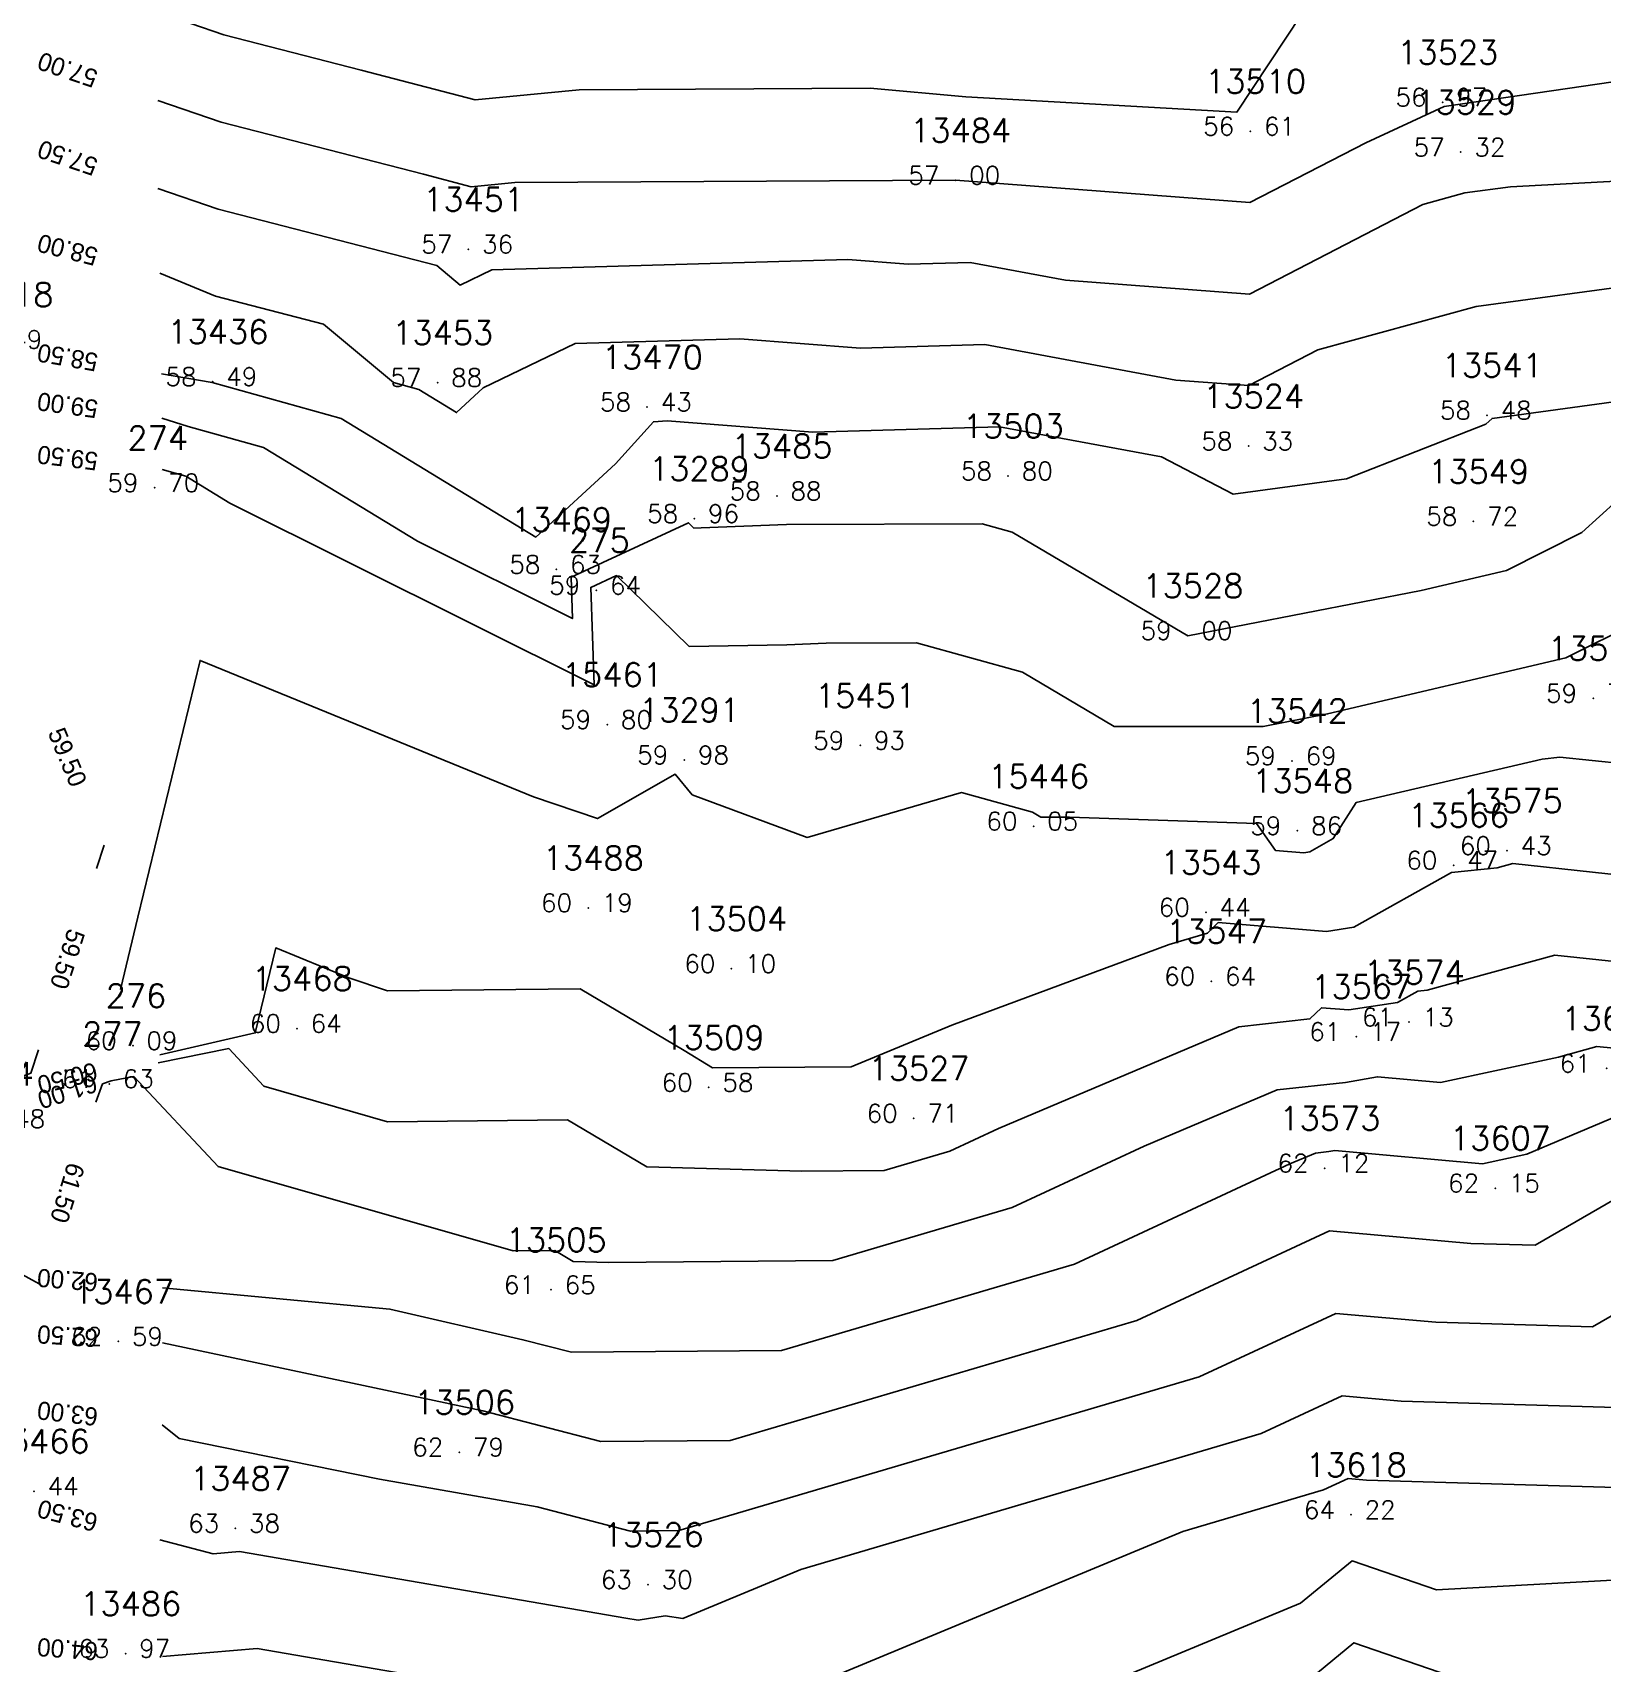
# Model space of a CAD drawing. Header units: millimetres. Extents: x 1412565 to 1412813, y 4931476 to 4931699.
# Drawn here: x 1412747.62 to 1412764.92, y 4931563.02 to 4931581 of the extents above; entities that cross this region are included whole.
import ezdxf
from ezdxf.enums import TextEntityAlignment as Align

# ---------------------------------------------------------------- set-up
doc = ezdxf.new("R2010")
doc.units = ezdxf.units.MM
for name, color, linetype in [('CIVIL', 50, 'Continuous'), ('CIVIL-DRAW', 80, 'Continuous'), ('CIVIL-NONAME', 130, 'Continuous'), ('CIVIL-TEXT', 240, 'Continuous'), ('CIVIL-Z', 50, 'Continuous'), ('Tcontours0', 7, 'Continuous'), ('Tcontours1', 7, 'Continuous'), ('Tcontours2', 7, 'Continuous')]:
    doc.layers.add(name, color=color, linetype=linetype)
doc.styles.add('CIVILCADMAIN', font='TXT.SHX')
doc.styles.add('MAVAT_HebTXT', font='hebtxt.shx')
doc.styles.get("Standard").update_dxf_attribs({"font": 'arial.ttf'})

# ---------------------------------------------------------------- blocks, each defined once
blk = doc.blocks.new('CIVIL-ZZ')
at = {"layer": 'CIVIL-DRAW'}
blk.add_point((0, 0), dxfattribs=at)
at = {"layer": 'CIVIL-NONAME'}
blk.add_attdef('NAME', text='', height=1.8, dxfattribs=at).set_placement((0, 2.1), align=Align.CENTER)
at = {"layer": 'CIVIL-TEXT', "flags": 8}
blk.add_attdef('TEXT', text='', height=2, dxfattribs=at).set_placement((0.2, -3.3), align=Align.CENTER)
at = {"layer": 'CIVIL-Z'}
blk.add_attdef('Z1', text='', height=1.6, dxfattribs=at).set_placement((-0.75, -0.225), align=Align.RIGHT)
blk.add_attdef('Z2', (0.75, -0.225), '', height=1.6, dxfattribs=at)

msp = doc.modelspace()

# ---------------------------------------------------------------- linework, layer by layer
at = {"layer": 'Tcontours0'}
for points, elevation in [([(1412748.583, 4931570.449), (1412748.775, 4931571.249), (1412749.461, 4931574.078), (1412753.136, 4931572.572), (1412753.842, 4931572.334), (1412754.699, 4931572.825), (1412754.887, 4931572.597), (1412756.155, 4931572.127), (1412757.854, 4931572.621), (1412758.639, 4931572.404), (1412758.731, 4931572.35), (1412759.046, 4931572.35), (1412761.107, 4931572.28), (1412761.316, 4931571.983), (1412761.629, 4931571.957), (1412761.696, 4931571.967), (1412761.955, 4931572.113), (1412762.207, 4931572.513), (1412764.258, 4931572.989), (1412764.454, 4931573.012), (1412765.166, 4931572.937)], 60), ([(1412760.6, 4931561.943), (1412762.182, 4931563.249), (1412764.781, 4931562.355)], 65)]:
    msp.add_lwpolyline(points, dxfattribs=dict(at, elevation=elevation))
at = {"layer": 'Tcontours1'}
for points, elevation in [([(1412748.994, 4931580.25), (1412749.693, 4931580.012), (1412751.924, 4931579.436), (1412752.451, 4931579.299), (1412752.931, 4931579.346), (1412757.79, 4931579.37), (1412761.035, 4931579.123), (1412762.314, 4931579.784), (1412763.177, 4931580.183), (1412765.544, 4931580.529)], 57), ([(1412749.018, 4931578.345), (1412749.631, 4931578.091), (1412750.823, 4931577.783), (1412751.592, 4931577.142), (1412751.874, 4931577.064), (1412752.29, 4931576.81), (1412752.584, 4931577.081), (1412753.598, 4931577.569), (1412755.412, 4931577.622), (1412756.742, 4931577.519), (1412758.112, 4931577.559), (1412760.219, 4931577.167), (1412761.024, 4931577.106), (1412761.785, 4931577.499), (1412763.53, 4931577.98), (1412765.43, 4931578.237)], 58), ([(1412749.04, 4931576.748), (1412749.33, 4931576.657), (1412750.16, 4931576.426), (1412751.858, 4931575.391), (1412753.567, 4931574.539), (1412753.551, 4931574.996), (1412754.846, 4931575.594), (1412754.906, 4931575.536), (1412754.985, 4931575.537), (1412755.925, 4931575.576), (1412758.082, 4931575.584), (1412758.415, 4931575.492), (1412760.35, 4931574.35), (1412762.923, 4931574.848), (1412763.866, 4931575.069), (1412764.693, 4931575.486), (1412765.083, 4931575.84)], 59), ([(1412749, 4931569.643), (1412749.777, 4931569.798), (1412750.166, 4931569.383), (1412751.528, 4931568.993), (1412753.513, 4931569.014), (1412754.387, 4931568.495), (1412756.096, 4931568.447), (1412757.002, 4931568.454), (1412757.728, 4931568.669), (1412758.262, 4931568.917), (1412760.914, 4931570.039), (1412761.697, 4931570.126), (1412761.823, 4931570.249), (1412762.126, 4931570.225), (1412762.664, 4931570.306), (1412762.887, 4931570.431), (1412762.991, 4931570.441), (1412764.397, 4931570.83), (1412765.369, 4931570.725)], 61), ([(1412749.047, 4931567.161), (1412751.554, 4931566.928), (1412753.02, 4931566.59), (1412753.557, 4931566.451), (1412755.871, 4931566.47), (1412759.101, 4931567.424), (1412761.474, 4931568.527), (1412761.759, 4931568.647), (1412761.904, 4931568.663), (1412761.973, 4931568.675), (1412763.6, 4931568.529), (1412764.088, 4931568.634), (1412765.578, 4931569.264)], 62), ([(1412749.043, 4931565.653), (1412749.229, 4931565.501), (1412751.441, 4931565.051), (1412753.176, 4931564.749), (1412754.205, 4931564.481), (1412754.739, 4931564.485), (1412760.475, 4931566.179), (1412761.982, 4931566.879), (1412763.087, 4931566.782), (1412764.814, 4931566.73), (1412766.539, 4931567.729)], 63), ([(1412755.746, 4931562.587), (1412760.297, 4931564.476), (1412761.848, 4931564.934), (1412762.12, 4931565.06), (1412762.319, 4931565.043), (1412766.078, 4931564.93)], 64), ([(1412749.047, 4931563.099), (1412750.089, 4931563.187), (1412753.545, 4931562.591)], 64)]:
    msp.add_lwpolyline(points, dxfattribs=dict(at, elevation=elevation))
at = {"layer": 'Tcontours2'}
for points, elevation in [([(1412748.994, 4931581.221), (1412749.724, 4931580.973), (1412751.236, 4931580.582), (1412752.493, 4931580.257), (1412753.642, 4931580.368), (1412756.848, 4931580.384), (1412757.902, 4931580.289), (1412760.892, 4931580.122), (1412761.964, 4931581.743), (1412762.017, 4931581.759), (1412762.09, 4931581.789), (1412763.093, 4931581.478), (1412763.912, 4931581.57), (1412766.031, 4931581.808)], 56.5), ([(1412748.994, 4931579.278), (1412749.662, 4931579.052), (1412752.071, 4931578.429), (1412752.328, 4931578.214), (1412752.678, 4931578.382), (1412756.601, 4931578.496), (1412757.266, 4931578.444), (1412757.951, 4931578.464), (1412759.004, 4931578.268), (1412761.03, 4931578.114), (1412762.943, 4931579.103), (1412763.405, 4931579.23), (1412763.908, 4931579.298), (1412766.643, 4931579.445)], 57.5), ([(1412749.035, 4931577.237), (1412749.595, 4931577.14), (1412751.017, 4931576.745), (1412753.163, 4931575.437), (1412754.04, 4931576.244), (1412754.459, 4931576.708), (1412754.612, 4931576.718), (1412756.218, 4931576.593), (1412758.273, 4931576.653), (1412760.061, 4931576.321), (1412760.85, 4931575.91), (1412762.101, 4931576.078), (1412763.637, 4931576.682), (1412763.705, 4931576.744), (1412766.82, 4931577.169)], 58.5), ([(1412749.042, 4931576.183), (1412749.303, 4931576.107), (1412749.788, 4931575.812), (1412753.806, 4931573.808), (1412753.769, 4931574.882), (1412754.052, 4931575.013), (1412754.852, 4931574.232), (1412755.929, 4931574.248), (1412756.363, 4931574.266), (1412757.36, 4931574.27), (1412758.527, 4931573.948), (1412759.54, 4931573.35), (1412761.183, 4931573.35), (1412761.892, 4931573.487), (1412764.519, 4931574.104), (1412765.3, 4931574.497)], 59.5), ([(1412747.679, 4931569.785), (1412747.596, 4931569.528), (1412747.261, 4931569.401), (1412747.148, 4931569.313), (1412746.893, 4931569.264), (1412746.356, 4931572.5)], 59.5), ([(1412748.404, 4931572.042), (1412748.321, 4931571.784)], 59.5), ([(1412749.018, 4931569.729), (1412750.069, 4931569.972), (1412750.296, 4931570.908), (1412751.1, 4931570.578), (1412751.529, 4931570.434), (1412753.653, 4931570.456), (1412754.797, 4931569.776), (1412755.112, 4931569.588), (1412756.638, 4931569.598), (1412757.75, 4931570.055), (1412760.145, 4931570.946), (1412760.568, 4931571.072), (1412760.686, 4931571.187), (1412761.878, 4931571.091), (1412762.18, 4931571.137), (1412763.258, 4931571.741), (1412763.762, 4931571.791), (1412763.935, 4931571.839), (1412765.691, 4931571.649)], 60.5), ([(1412748.312, 4931569.209), (1412748.387, 4931569.409), (1412748.482, 4931569.445), (1412748.732, 4931569.49), (1412749.661, 4931568.498), (1412752.914, 4931567.568), (1412753.372, 4931567.573), (1412753.574, 4931567.453), (1412753.968, 4931567.442), (1412756.436, 4931567.462), (1412758.415, 4931568.046), (1412759.868, 4931568.722), (1412761.336, 4931569.343), (1412762.088, 4931569.426), (1412762.442, 4931569.488), (1412763.135, 4931569.426), (1412764.436, 4931569.705), (1412764.859, 4931569.822), (1412765.047, 4931569.802)], 61.5), ([(1412749.047, 4931566.555), (1412752.577, 4931565.805), (1412753.881, 4931565.466), (1412755.305, 4931565.478), (1412759.788, 4931566.801), (1412761.912, 4931567.789), (1412763.471, 4931567.651), (1412764.182, 4931567.63), (1412766.032, 4931568.702)], 62.5), ([(1412746.503, 4931567.851), (1412747.688, 4931567.204)], 61.5), ([(1412749.016, 4931564.384), (1412749.604, 4931564.229), (1412749.896, 4931564.254), (1412754.156, 4931563.519), (1412754.29, 4931563.497), (1412754.587, 4931563.546), (1412754.784, 4931563.518), (1412756.085, 4931564.057), (1412761.161, 4931565.556), (1412762.051, 4931565.97), (1412762.703, 4931565.912), (1412765.446, 4931565.83)], 63.5), ([(1412756.707, 4931561.657), (1412761.594, 4931563.685), (1412762.161, 4931564.153), (1412763.094, 4931563.833), (1412766.71, 4931564.03)], 64.5)]:
    msp.add_lwpolyline(points, dxfattribs=dict(at, elevation=elevation))

# ---------------------------------------------------------------- block references
at = {"layer": 'CIVIL'}
ref = msp.add_blockref('CIVIL-ZZ', (1412763.16, 4931580.23, 56.97), dxfattribs=dict(at, xscale=0.2, yscale=0.2))
ref.add_attrib('Z2', '97', (1412763.31, 4931580.185), dxfattribs={"layer": 'CIVIL-Z', "height": 0.2, "style": 'CIVILCADMAIN'})
ref.add_attrib('Z1', '56', (1412762.64, 4931580.185), dxfattribs={"layer": 'CIVIL-Z', "height": 0.2, "style": 'CIVILCADMAIN'})
ref.add_attrib('NAME', '13523', (1412762.66, 4931580.65), dxfattribs={"layer": 'CIVIL-NONAME', "height": 0.26, "style": 'CIVILCADMAIN'})
ref = msp.add_blockref('CIVIL-ZZ', (1412761.04, 4931579.91, 56.61), dxfattribs=dict(at, xscale=0.2, yscale=0.2))
ref.add_attrib('Z2', '61', (1412761.19, 4931579.865), dxfattribs={"layer": 'CIVIL-Z', "height": 0.2, "style": 'CIVILCADMAIN'})
ref.add_attrib('Z1', '56', (1412760.52, 4931579.865), dxfattribs={"layer": 'CIVIL-Z', "height": 0.2, "style": 'CIVILCADMAIN'})
ref.add_attrib('NAME', '13510', (1412760.54, 4931580.33), dxfattribs={"layer": 'CIVIL-NONAME', "height": 0.26, "style": 'CIVILCADMAIN'})
ref = msp.add_blockref('CIVIL-ZZ', (1412763.36, 4931579.68, 57.32), dxfattribs=dict(at, xscale=0.2, yscale=0.2))
ref.add_attrib('Z2', '32', (1412763.51, 4931579.635), dxfattribs={"layer": 'CIVIL-Z', "height": 0.2, "style": 'CIVILCADMAIN'})
ref.add_attrib('Z1', '57', (1412762.84, 4931579.635), dxfattribs={"layer": 'CIVIL-Z', "height": 0.2, "style": 'CIVILCADMAIN'})
ref.add_attrib('NAME', '13529', (1412762.86, 4931580.1), dxfattribs={"layer": 'CIVIL-NONAME', "height": 0.26, "style": 'CIVILCADMAIN'})
ref = msp.add_blockref('CIVIL-ZZ', (1412757.79, 4931579.37, 57), dxfattribs=dict(at, xscale=0.2, yscale=0.2))
ref.add_attrib('Z2', '00', (1412757.94, 4931579.325), dxfattribs={"layer": 'CIVIL-Z', "height": 0.2, "style": 'CIVILCADMAIN'})
ref.add_attrib('Z1', '57', (1412757.27, 4931579.325), dxfattribs={"layer": 'CIVIL-Z', "height": 0.2, "style": 'CIVILCADMAIN'})
ref.add_attrib('NAME', '13484', (1412757.29, 4931579.79), dxfattribs={"layer": 'CIVIL-NONAME', "height": 0.26, "style": 'CIVILCADMAIN'})
ref = msp.add_blockref('CIVIL-ZZ', (1412752.42, 4931578.61, 57.36), dxfattribs=dict(at, xscale=0.2, yscale=0.2))
ref.add_attrib('Z2', '36', (1412752.57, 4931578.565), dxfattribs={"layer": 'CIVIL-Z', "height": 0.2, "style": 'CIVILCADMAIN'})
ref.add_attrib('Z1', '57', (1412751.9, 4931578.565), dxfattribs={"layer": 'CIVIL-Z', "height": 0.2, "style": 'CIVILCADMAIN'})
ref.add_attrib('NAME', '13451', (1412751.92, 4931579.03), dxfattribs={"layer": 'CIVIL-NONAME', "height": 0.26, "style": 'CIVILCADMAIN'})
ref = msp.add_blockref('CIVIL-ZZ', (1412747.23, 4931577.56, 58.49), dxfattribs=dict(at, xscale=0.2, yscale=0.2))
ref.add_attrib('Z2', '49', (1412747.38, 4931577.515), dxfattribs={"layer": 'CIVIL-Z', "height": 0.2, "style": 'CIVILCADMAIN'})
ref.add_attrib('Z1', '58', (1412746.71, 4931577.515), dxfattribs={"layer": 'CIVIL-Z', "height": 0.2, "style": 'CIVILCADMAIN'})
ref.add_attrib('NAME', '13418', (1412746.73, 4931577.98), dxfattribs={"layer": 'CIVIL-NONAME', "height": 0.26, "style": 'CIVILCADMAIN'})
ref = msp.add_blockref('CIVIL-ZZ', (1412749.6, 4931577.15, 58.49), dxfattribs=dict(at, xscale=0.2, yscale=0.2))
ref.add_attrib('Z2', '49', (1412749.75, 4931577.105), dxfattribs={"layer": 'CIVIL-Z', "height": 0.2, "style": 'CIVILCADMAIN'})
ref.add_attrib('Z1', '58', (1412749.08, 4931577.105), dxfattribs={"layer": 'CIVIL-Z', "height": 0.2, "style": 'CIVILCADMAIN'})
ref.add_attrib('NAME', '13436', (1412749.1, 4931577.57), dxfattribs={"layer": 'CIVIL-NONAME', "height": 0.26, "style": 'CIVILCADMAIN'})
ref = msp.add_blockref('CIVIL-ZZ', (1412752.08, 4931577.14, 57.88), dxfattribs=dict(at, xscale=0.2, yscale=0.2))
ref.add_attrib('Z2', '88', (1412752.23, 4931577.095), dxfattribs={"layer": 'CIVIL-Z', "height": 0.2, "style": 'CIVILCADMAIN'})
ref.add_attrib('Z1', '57', (1412751.56, 4931577.095), dxfattribs={"layer": 'CIVIL-Z', "height": 0.2, "style": 'CIVILCADMAIN'})
ref.add_attrib('NAME', '13453', (1412751.58, 4931577.56), dxfattribs={"layer": 'CIVIL-NONAME', "height": 0.26, "style": 'CIVILCADMAIN'})
ref = msp.add_blockref('CIVIL-ZZ', (1412754.39, 4931576.87, 58.43), dxfattribs=dict(at, xscale=0.2, yscale=0.2))
ref.add_attrib('Z2', '43', (1412754.54, 4931576.825), dxfattribs={"layer": 'CIVIL-Z', "height": 0.2, "style": 'CIVILCADMAIN'})
ref.add_attrib('Z1', '58', (1412753.87, 4931576.825), dxfattribs={"layer": 'CIVIL-Z', "height": 0.2, "style": 'CIVILCADMAIN'})
ref.add_attrib('NAME', '13470', (1412753.89, 4931577.29), dxfattribs={"layer": 'CIVIL-NONAME', "height": 0.26, "style": 'CIVILCADMAIN'})
ref = msp.add_blockref('CIVIL-ZZ', (1412763.65, 4931576.78, 58.48), dxfattribs=dict(at, xscale=0.2, yscale=0.2))
ref.add_attrib('Z2', '48', (1412763.8, 4931576.735), dxfattribs={"layer": 'CIVIL-Z', "height": 0.2, "style": 'CIVILCADMAIN'})
ref.add_attrib('Z1', '58', (1412763.13, 4931576.735), dxfattribs={"layer": 'CIVIL-Z', "height": 0.2, "style": 'CIVILCADMAIN'})
ref.add_attrib('NAME', '13541', (1412763.15, 4931577.2), dxfattribs={"layer": 'CIVIL-NONAME', "height": 0.26, "style": 'CIVILCADMAIN'})
ref = msp.add_blockref('CIVIL-ZZ', (1412761.02, 4931576.44, 58.33), dxfattribs=dict(at, xscale=0.2, yscale=0.2))
ref.add_attrib('Z2', '33', (1412761.17, 4931576.395), dxfattribs={"layer": 'CIVIL-Z', "height": 0.2, "style": 'CIVILCADMAIN'})
ref.add_attrib('Z1', '58', (1412760.5, 4931576.395), dxfattribs={"layer": 'CIVIL-Z', "height": 0.2, "style": 'CIVILCADMAIN'})
ref.add_attrib('NAME', '13524', (1412760.52, 4931576.86), dxfattribs={"layer": 'CIVIL-NONAME', "height": 0.26, "style": 'CIVILCADMAIN'})
ref = msp.add_blockref('CIVIL-ZZ', (1412758.37, 4931576.11, 58.8), dxfattribs=dict(at, xscale=0.2, yscale=0.2))
ref.add_attrib('Z2', '80', (1412758.52, 4931576.065), dxfattribs={"layer": 'CIVIL-Z', "height": 0.2, "style": 'CIVILCADMAIN'})
ref.add_attrib('Z1', '58', (1412757.85, 4931576.065), dxfattribs={"layer": 'CIVIL-Z', "height": 0.2, "style": 'CIVILCADMAIN'})
ref.add_attrib('NAME', '13503', (1412757.87, 4931576.53), dxfattribs={"layer": 'CIVIL-NONAME', "height": 0.26, "style": 'CIVILCADMAIN'})
ref = msp.add_blockref('CIVIL-ZZ', (1412748.96, 4931575.98, 59.7), dxfattribs=dict(at, xscale=0.2, yscale=0.2))
ref.add_attrib('Z2', '70', (1412749.11, 4931575.935), dxfattribs={"layer": 'CIVIL-Z', "height": 0.2, "style": 'CIVILCADMAIN'})
ref.add_attrib('Z1', '59', (1412748.44, 4931575.935), dxfattribs={"layer": 'CIVIL-Z', "height": 0.2, "style": 'CIVILCADMAIN'})
ref.add_attrib('NAME', '274', (1412748.66, 4931576.4), dxfattribs={"layer": 'CIVIL-NONAME', "height": 0.26, "style": 'CIVILCADMAIN'})
ref = msp.add_blockref('CIVIL-ZZ', (1412755.82, 4931575.89, 58.88), dxfattribs=dict(at, xscale=0.2, yscale=0.2))
ref.add_attrib('Z2', '88', (1412755.97, 4931575.845), dxfattribs={"layer": 'CIVIL-Z', "height": 0.2, "style": 'CIVILCADMAIN'})
ref.add_attrib('Z1', '58', (1412755.3, 4931575.845), dxfattribs={"layer": 'CIVIL-Z', "height": 0.2, "style": 'CIVILCADMAIN'})
ref.add_attrib('NAME', '13485', (1412755.32, 4931576.31), dxfattribs={"layer": 'CIVIL-NONAME', "height": 0.26, "style": 'CIVILCADMAIN'})
ref = msp.add_blockref('CIVIL-ZZ', (1412754.91, 4931575.64, 58.96), dxfattribs=dict(at, xscale=0.2, yscale=0.2))
ref.add_attrib('Z2', '96', (1412755.06, 4931575.595), dxfattribs={"layer": 'CIVIL-Z', "height": 0.2, "style": 'CIVILCADMAIN'})
ref.add_attrib('Z1', '58', (1412754.39, 4931575.595), dxfattribs={"layer": 'CIVIL-Z', "height": 0.2, "style": 'CIVILCADMAIN'})
ref.add_attrib('NAME', '13289', (1412754.41, 4931576.06), dxfattribs={"layer": 'CIVIL-NONAME', "height": 0.26, "style": 'CIVILCADMAIN'})
ref = msp.add_blockref('CIVIL-ZZ', (1412763.5, 4931575.61, 58.72), dxfattribs=dict(at, xscale=0.2, yscale=0.2))
ref.add_attrib('Z2', '72', (1412763.65, 4931575.565), dxfattribs={"layer": 'CIVIL-Z', "height": 0.2, "style": 'CIVILCADMAIN'})
ref.add_attrib('Z1', '58', (1412762.98, 4931575.565), dxfattribs={"layer": 'CIVIL-Z', "height": 0.2, "style": 'CIVILCADMAIN'})
ref.add_attrib('NAME', '13549', (1412763, 4931576.03), dxfattribs={"layer": 'CIVIL-NONAME', "height": 0.26, "style": 'CIVILCADMAIN'})
ref = msp.add_blockref('CIVIL-ZZ', (1412753.39, 4931575.08, 58.63), dxfattribs=dict(at, xscale=0.2, yscale=0.2))
ref.add_attrib('Z2', '63', (1412753.54, 4931575.035), dxfattribs={"layer": 'CIVIL-Z', "height": 0.2, "style": 'CIVILCADMAIN'})
ref.add_attrib('Z1', '58', (1412752.87, 4931575.035), dxfattribs={"layer": 'CIVIL-Z', "height": 0.2, "style": 'CIVILCADMAIN'})
ref.add_attrib('NAME', '13469', (1412752.89, 4931575.5), dxfattribs={"layer": 'CIVIL-NONAME', "height": 0.26, "style": 'CIVILCADMAIN'})
ref = msp.add_blockref('CIVIL-ZZ', (1412753.83, 4931574.85, 59.64), dxfattribs=dict(at, xscale=0.2, yscale=0.2))
ref.add_attrib('Z2', '64', (1412753.98, 4931574.805), dxfattribs={"layer": 'CIVIL-Z', "height": 0.2, "style": 'CIVILCADMAIN'})
ref.add_attrib('Z1', '59', (1412753.31, 4931574.805), dxfattribs={"layer": 'CIVIL-Z', "height": 0.2, "style": 'CIVILCADMAIN'})
ref.add_attrib('NAME', '275', (1412753.53, 4931575.27), dxfattribs={"layer": 'CIVIL-NONAME', "height": 0.26, "style": 'CIVILCADMAIN'})
ref = msp.add_blockref('CIVIL-ZZ', (1412760.35, 4931574.35, 59), dxfattribs=dict(at, xscale=0.2, yscale=0.2))
ref.add_attrib('Z2', '00', (1412760.5, 4931574.305), dxfattribs={"layer": 'CIVIL-Z', "height": 0.2, "style": 'CIVILCADMAIN'})
ref.add_attrib('Z1', '59', (1412759.83, 4931574.305), dxfattribs={"layer": 'CIVIL-Z', "height": 0.2, "style": 'CIVILCADMAIN'})
ref.add_attrib('NAME', '13528', (1412759.85, 4931574.77), dxfattribs={"layer": 'CIVIL-NONAME', "height": 0.26, "style": 'CIVILCADMAIN'})
ref = msp.add_blockref('CIVIL-ZZ', (1412764.82, 4931573.66, 59.73), dxfattribs=dict(at, xscale=0.2, yscale=0.2))
ref.add_attrib('Z2', '73', (1412764.97, 4931573.615), dxfattribs={"layer": 'CIVIL-Z', "height": 0.2, "style": 'CIVILCADMAIN'})
ref.add_attrib('Z1', '59', (1412764.3, 4931573.615), dxfattribs={"layer": 'CIVIL-Z', "height": 0.2, "style": 'CIVILCADMAIN'})
ref.add_attrib('NAME', '13576', (1412764.32, 4931574.08), dxfattribs={"layer": 'CIVIL-NONAME', "height": 0.26, "style": 'CIVILCADMAIN'})
ref = msp.add_blockref('CIVIL-ZZ', (1412753.95, 4931573.37, 59.8), dxfattribs=dict(at, xscale=0.2, yscale=0.2))
ref.add_attrib('Z2', '80', (1412754.1, 4931573.325), dxfattribs={"layer": 'CIVIL-Z', "height": 0.2, "style": 'CIVILCADMAIN'})
ref.add_attrib('Z1', '59', (1412753.43, 4931573.325), dxfattribs={"layer": 'CIVIL-Z', "height": 0.2, "style": 'CIVILCADMAIN'})
ref.add_attrib('NAME', '15461', (1412753.45, 4931573.79), dxfattribs={"layer": 'CIVIL-NONAME', "height": 0.26, "style": 'CIVILCADMAIN'})
ref = msp.add_blockref('CIVIL-ZZ', (1412756.74, 4931573.14, 59.93), dxfattribs=dict(at, xscale=0.2, yscale=0.2))
ref.add_attrib('Z2', '93', (1412756.89, 4931573.095), dxfattribs={"layer": 'CIVIL-Z', "height": 0.2, "style": 'CIVILCADMAIN'})
ref.add_attrib('Z1', '59', (1412756.22, 4931573.095), dxfattribs={"layer": 'CIVIL-Z', "height": 0.2, "style": 'CIVILCADMAIN'})
ref.add_attrib('NAME', '15451', (1412756.24, 4931573.56), dxfattribs={"layer": 'CIVIL-NONAME', "height": 0.26, "style": 'CIVILCADMAIN'})
ref = msp.add_blockref('CIVIL-ZZ', (1412754.8, 4931572.98, 59.98), dxfattribs=dict(at, xscale=0.2, yscale=0.2))
ref.add_attrib('Z2', '98', (1412754.95, 4931572.935), dxfattribs={"layer": 'CIVIL-Z', "height": 0.2, "style": 'CIVILCADMAIN'})
ref.add_attrib('Z1', '59', (1412754.28, 4931572.935), dxfattribs={"layer": 'CIVIL-Z', "height": 0.2, "style": 'CIVILCADMAIN'})
ref.add_attrib('NAME', '13291', (1412754.3, 4931573.4), dxfattribs={"layer": 'CIVIL-NONAME', "height": 0.26, "style": 'CIVILCADMAIN'})
ref = msp.add_blockref('CIVIL-ZZ', (1412761.5, 4931572.97, 59.69), dxfattribs=dict(at, xscale=0.2, yscale=0.2))
ref.add_attrib('Z2', '69', (1412761.65, 4931572.925), dxfattribs={"layer": 'CIVIL-Z', "height": 0.2, "style": 'CIVILCADMAIN'})
ref.add_attrib('Z1', '59', (1412760.98, 4931572.925), dxfattribs={"layer": 'CIVIL-Z', "height": 0.2, "style": 'CIVILCADMAIN'})
ref.add_attrib('NAME', '13542', (1412761, 4931573.39), dxfattribs={"layer": 'CIVIL-NONAME', "height": 0.26, "style": 'CIVILCADMAIN'})
ref = msp.add_blockref('CIVIL-ZZ', (1412758.65, 4931572.25, 60.05), dxfattribs=dict(at, xscale=0.2, yscale=0.2))
ref.add_attrib('Z2', '05', (1412758.8, 4931572.205), dxfattribs={"layer": 'CIVIL-Z', "height": 0.2, "style": 'CIVILCADMAIN'})
ref.add_attrib('Z1', '60', (1412758.13, 4931572.205), dxfattribs={"layer": 'CIVIL-Z', "height": 0.2, "style": 'CIVILCADMAIN'})
ref.add_attrib('NAME', '15446', (1412758.15, 4931572.67), dxfattribs={"layer": 'CIVIL-NONAME', "height": 0.26, "style": 'CIVILCADMAIN'})
ref = msp.add_blockref('CIVIL-ZZ', (1412761.56, 4931572.2, 59.86), dxfattribs=dict(at, xscale=0.2, yscale=0.2))
ref.add_attrib('Z2', '86', (1412761.71, 4931572.155), dxfattribs={"layer": 'CIVIL-Z', "height": 0.2, "style": 'CIVILCADMAIN'})
ref.add_attrib('Z1', '59', (1412761.04, 4931572.155), dxfattribs={"layer": 'CIVIL-Z', "height": 0.2, "style": 'CIVILCADMAIN'})
ref.add_attrib('NAME', '13548', (1412761.06, 4931572.62), dxfattribs={"layer": 'CIVIL-NONAME', "height": 0.26, "style": 'CIVILCADMAIN'})
ref = msp.add_blockref('CIVIL-ZZ', (1412763.87, 4931571.98, 60.43), dxfattribs=dict(at, xscale=0.2, yscale=0.2))
ref.add_attrib('Z2', '43', (1412764.02, 4931571.935), dxfattribs={"layer": 'CIVIL-Z', "height": 0.2, "style": 'CIVILCADMAIN'})
ref.add_attrib('Z1', '60', (1412763.35, 4931571.935), dxfattribs={"layer": 'CIVIL-Z', "height": 0.2, "style": 'CIVILCADMAIN'})
ref.add_attrib('NAME', '13575', (1412763.37, 4931572.4), dxfattribs={"layer": 'CIVIL-NONAME', "height": 0.26, "style": 'CIVILCADMAIN'})
ref = msp.add_blockref('CIVIL-ZZ', (1412763.28, 4931571.82, 60.47), dxfattribs=dict(at, xscale=0.2, yscale=0.2))
ref.add_attrib('Z2', '47', (1412763.43, 4931571.775), dxfattribs={"layer": 'CIVIL-Z', "height": 0.2, "style": 'CIVILCADMAIN'})
ref.add_attrib('Z1', '60', (1412762.76, 4931571.775), dxfattribs={"layer": 'CIVIL-Z', "height": 0.2, "style": 'CIVILCADMAIN'})
ref.add_attrib('NAME', '13566', (1412762.78, 4931572.24), dxfattribs={"layer": 'CIVIL-NONAME', "height": 0.26, "style": 'CIVILCADMAIN'})
ref = msp.add_blockref('CIVIL-ZZ', (1412753.74, 4931571.35, 60.19), dxfattribs=dict(at, xscale=0.2, yscale=0.2))
ref.add_attrib('Z2', '19', (1412753.89, 4931571.305), dxfattribs={"layer": 'CIVIL-Z', "height": 0.2, "style": 'CIVILCADMAIN'})
ref.add_attrib('Z1', '60', (1412753.22, 4931571.305), dxfattribs={"layer": 'CIVIL-Z', "height": 0.2, "style": 'CIVILCADMAIN'})
ref.add_attrib('NAME', '13488', (1412753.24, 4931571.77), dxfattribs={"layer": 'CIVIL-NONAME', "height": 0.26, "style": 'CIVILCADMAIN'})
ref = msp.add_blockref('CIVIL-ZZ', (1412760.55, 4931571.3, 60.44), dxfattribs=dict(at, xscale=0.2, yscale=0.2))
ref.add_attrib('Z2', '44', (1412760.7, 4931571.255), dxfattribs={"layer": 'CIVIL-Z', "height": 0.2, "style": 'CIVILCADMAIN'})
ref.add_attrib('Z1', '60', (1412760.03, 4931571.255), dxfattribs={"layer": 'CIVIL-Z', "height": 0.2, "style": 'CIVILCADMAIN'})
ref.add_attrib('NAME', '13543', (1412760.05, 4931571.72), dxfattribs={"layer": 'CIVIL-NONAME', "height": 0.26, "style": 'CIVILCADMAIN'})
ref = msp.add_blockref('CIVIL-ZZ', (1412755.32, 4931570.68, 60.1), dxfattribs=dict(at, xscale=0.2, yscale=0.2))
ref.add_attrib('Z2', '10', (1412755.47, 4931570.635), dxfattribs={"layer": 'CIVIL-Z', "height": 0.2, "style": 'CIVILCADMAIN'})
ref.add_attrib('Z1', '60', (1412754.8, 4931570.635), dxfattribs={"layer": 'CIVIL-Z', "height": 0.2, "style": 'CIVILCADMAIN'})
ref.add_attrib('NAME', '13504', (1412754.82, 4931571.1), dxfattribs={"layer": 'CIVIL-NONAME', "height": 0.26, "style": 'CIVILCADMAIN'})
ref = msp.add_blockref('CIVIL-ZZ', (1412760.61, 4931570.54, 60.64), dxfattribs=dict(at, xscale=0.2, yscale=0.2))
ref.add_attrib('Z2', '64', (1412760.76, 4931570.495), dxfattribs={"layer": 'CIVIL-Z', "height": 0.2, "style": 'CIVILCADMAIN'})
ref.add_attrib('Z1', '60', (1412760.09, 4931570.495), dxfattribs={"layer": 'CIVIL-Z', "height": 0.2, "style": 'CIVILCADMAIN'})
ref.add_attrib('NAME', '13547', (1412760.11, 4931570.96), dxfattribs={"layer": 'CIVIL-NONAME', "height": 0.26, "style": 'CIVILCADMAIN'})
ref = msp.add_blockref('CIVIL-ZZ', (1412750.53, 4931570.02, 60.64), dxfattribs=dict(at, xscale=0.2, yscale=0.2))
ref.add_attrib('Z2', '64', (1412750.68, 4931569.975), dxfattribs={"layer": 'CIVIL-Z', "height": 0.2, "style": 'CIVILCADMAIN'})
ref.add_attrib('Z1', '60', (1412750.01, 4931569.975), dxfattribs={"layer": 'CIVIL-Z', "height": 0.2, "style": 'CIVILCADMAIN'})
ref.add_attrib('NAME', '13468', (1412750.03, 4931570.44), dxfattribs={"layer": 'CIVIL-NONAME', "height": 0.26, "style": 'CIVILCADMAIN'})
ref = msp.add_blockref('CIVIL-ZZ', (1412762.79, 4931570.09, 61.13), dxfattribs=dict(at, xscale=0.2, yscale=0.2))
ref.add_attrib('Z2', '13', (1412762.94, 4931570.045), dxfattribs={"layer": 'CIVIL-Z', "height": 0.2, "style": 'CIVILCADMAIN'})
ref.add_attrib('Z1', '61', (1412762.27, 4931570.045), dxfattribs={"layer": 'CIVIL-Z', "height": 0.2, "style": 'CIVILCADMAIN'})
ref.add_attrib('NAME', '13574', (1412762.29, 4931570.51), dxfattribs={"layer": 'CIVIL-NONAME', "height": 0.26, "style": 'CIVILCADMAIN'})
ref = msp.add_blockref('CIVIL-ZZ', (1412748.72, 4931569.83, 60.09), dxfattribs=dict(at, xscale=0.2, yscale=0.2))
ref.add_attrib('Z2', '09', (1412748.87, 4931569.785), dxfattribs={"layer": 'CIVIL-Z', "height": 0.2, "style": 'CIVILCADMAIN'})
ref.add_attrib('Z1', '60', (1412748.2, 4931569.785), dxfattribs={"layer": 'CIVIL-Z', "height": 0.2, "style": 'CIVILCADMAIN'})
ref.add_attrib('NAME', '276', (1412748.42, 4931570.25), dxfattribs={"layer": 'CIVIL-NONAME', "height": 0.26, "style": 'CIVILCADMAIN'})
ref = msp.add_blockref('CIVIL-ZZ', (1412762.21, 4931569.93, 61.17), dxfattribs=dict(at, xscale=0.2, yscale=0.2))
ref.add_attrib('Z2', '17', (1412762.36, 4931569.885), dxfattribs={"layer": 'CIVIL-Z', "height": 0.2, "style": 'CIVILCADMAIN'})
ref.add_attrib('Z1', '61', (1412761.69, 4931569.885), dxfattribs={"layer": 'CIVIL-Z', "height": 0.2, "style": 'CIVILCADMAIN'})
ref.add_attrib('NAME', '13567', (1412761.71, 4931570.35), dxfattribs={"layer": 'CIVIL-NONAME', "height": 0.26, "style": 'CIVILCADMAIN'})
ref = msp.add_blockref('CIVIL-ZZ', (1412764.97, 4931569.58, 61.62), dxfattribs=dict(at, xscale=0.2, yscale=0.2))
ref.add_attrib('Z2', '62', (1412765.12, 4931569.535), dxfattribs={"layer": 'CIVIL-Z', "height": 0.2, "style": 'CIVILCADMAIN'})
ref.add_attrib('Z1', '61', (1412764.45, 4931569.535), dxfattribs={"layer": 'CIVIL-Z', "height": 0.2, "style": 'CIVILCADMAIN'})
ref.add_attrib('NAME', '13619', (1412764.47, 4931570), dxfattribs={"layer": 'CIVIL-NONAME', "height": 0.26, "style": 'CIVILCADMAIN'})
ref = msp.add_blockref('CIVIL-ZZ', (1412748.46, 4931569.41, 61.63), dxfattribs=dict(at, xscale=0.2, yscale=0.2))
ref.add_attrib('Z2', '63', (1412748.61, 4931569.365), dxfattribs={"layer": 'CIVIL-Z', "height": 0.2, "style": 'CIVILCADMAIN'})
ref.add_attrib('Z1', '61', (1412747.94, 4931569.365), dxfattribs={"layer": 'CIVIL-Z', "height": 0.2, "style": 'CIVILCADMAIN'})
ref.add_attrib('NAME', '277', (1412748.16, 4931569.83), dxfattribs={"layer": 'CIVIL-NONAME', "height": 0.26, "style": 'CIVILCADMAIN'})
ref = msp.add_blockref('CIVIL-ZZ', (1412755.07, 4931569.37, 60.58), dxfattribs=dict(at, xscale=0.2, yscale=0.2))
ref.add_attrib('Z2', '58', (1412755.22, 4931569.325), dxfattribs={"layer": 'CIVIL-Z', "height": 0.2, "style": 'CIVILCADMAIN'})
ref.add_attrib('Z1', '60', (1412754.55, 4931569.325), dxfattribs={"layer": 'CIVIL-Z', "height": 0.2, "style": 'CIVILCADMAIN'})
ref.add_attrib('NAME', '13509', (1412754.57, 4931569.79), dxfattribs={"layer": 'CIVIL-NONAME', "height": 0.26, "style": 'CIVILCADMAIN'})
ref = msp.add_blockref('CIVIL-ZZ', (1412747.26, 4931568.97, 60.48), dxfattribs=dict(at, xscale=0.2, yscale=0.2))
ref.add_attrib('Z2', '48', (1412747.41, 4931568.925), dxfattribs={"layer": 'CIVIL-Z', "height": 0.2, "style": 'CIVILCADMAIN'})
ref.add_attrib('Z1', '60', (1412746.74, 4931568.925), dxfattribs={"layer": 'CIVIL-Z', "height": 0.2, "style": 'CIVILCADMAIN'})
ref.add_attrib('NAME', '234', (1412746.96, 4931569.39), dxfattribs={"layer": 'CIVIL-NONAME', "height": 0.26, "style": 'CIVILCADMAIN'})
ref = msp.add_blockref('CIVIL-ZZ', (1412757.33, 4931569.03, 60.71), dxfattribs=dict(at, xscale=0.2, yscale=0.2))
ref.add_attrib('Z2', '71', (1412757.48, 4931568.985), dxfattribs={"layer": 'CIVIL-Z', "height": 0.2, "style": 'CIVILCADMAIN'})
ref.add_attrib('Z1', '60', (1412756.81, 4931568.985), dxfattribs={"layer": 'CIVIL-Z', "height": 0.2, "style": 'CIVILCADMAIN'})
ref.add_attrib('NAME', '13527', (1412756.83, 4931569.45), dxfattribs={"layer": 'CIVIL-NONAME', "height": 0.26, "style": 'CIVILCADMAIN'})
ref = msp.add_blockref('CIVIL-ZZ', (1412761.86, 4931568.48, 62.12), dxfattribs=dict(at, xscale=0.2, yscale=0.2))
ref.add_attrib('Z2', '12', (1412762.01, 4931568.435), dxfattribs={"layer": 'CIVIL-Z', "height": 0.2, "style": 'CIVILCADMAIN'})
ref.add_attrib('Z1', '62', (1412761.34, 4931568.435), dxfattribs={"layer": 'CIVIL-Z', "height": 0.2, "style": 'CIVILCADMAIN'})
ref.add_attrib('NAME', '13573', (1412761.36, 4931568.9), dxfattribs={"layer": 'CIVIL-NONAME', "height": 0.26, "style": 'CIVILCADMAIN'})
ref = msp.add_blockref('CIVIL-ZZ', (1412763.74, 4931568.26, 62.15), dxfattribs=dict(at, xscale=0.2, yscale=0.2))
ref.add_attrib('Z2', '15', (1412763.89, 4931568.215), dxfattribs={"layer": 'CIVIL-Z', "height": 0.2, "style": 'CIVILCADMAIN'})
ref.add_attrib('Z1', '62', (1412763.22, 4931568.215), dxfattribs={"layer": 'CIVIL-Z', "height": 0.2, "style": 'CIVILCADMAIN'})
ref.add_attrib('NAME', '13607', (1412763.24, 4931568.68), dxfattribs={"layer": 'CIVIL-NONAME', "height": 0.26, "style": 'CIVILCADMAIN'})
ref = msp.add_blockref('CIVIL-ZZ', (1412753.33, 4931567.14, 61.65), dxfattribs=dict(at, xscale=0.2, yscale=0.2))
ref.add_attrib('Z2', '65', (1412753.48, 4931567.095), dxfattribs={"layer": 'CIVIL-Z', "height": 0.2, "style": 'CIVILCADMAIN'})
ref.add_attrib('Z1', '61', (1412752.81, 4931567.095), dxfattribs={"layer": 'CIVIL-Z', "height": 0.2, "style": 'CIVILCADMAIN'})
ref.add_attrib('NAME', '13505', (1412752.83, 4931567.56), dxfattribs={"layer": 'CIVIL-NONAME', "height": 0.26, "style": 'CIVILCADMAIN'})
ref = msp.add_blockref('CIVIL-ZZ', (1412748.56, 4931566.57, 62.59), dxfattribs=dict(at, xscale=0.2, yscale=0.2))
ref.add_attrib('Z2', '59', (1412748.71, 4931566.525), dxfattribs={"layer": 'CIVIL-Z', "height": 0.2, "style": 'CIVILCADMAIN'})
ref.add_attrib('Z1', '62', (1412748.04, 4931566.525), dxfattribs={"layer": 'CIVIL-Z', "height": 0.2, "style": 'CIVILCADMAIN'})
ref.add_attrib('NAME', '13467', (1412748.06, 4931566.99), dxfattribs={"layer": 'CIVIL-NONAME', "height": 0.26, "style": 'CIVILCADMAIN'})
ref = msp.add_blockref('CIVIL-ZZ', (1412752.32, 4931565.35, 62.79), dxfattribs=dict(at, xscale=0.2, yscale=0.2))
ref.add_attrib('Z2', '79', (1412752.47, 4931565.305), dxfattribs={"layer": 'CIVIL-Z', "height": 0.2, "style": 'CIVILCADMAIN'})
ref.add_attrib('Z1', '62', (1412751.8, 4931565.305), dxfattribs={"layer": 'CIVIL-Z', "height": 0.2, "style": 'CIVILCADMAIN'})
ref.add_attrib('NAME', '13506', (1412751.82, 4931565.77), dxfattribs={"layer": 'CIVIL-NONAME', "height": 0.26, "style": 'CIVILCADMAIN'})
ref = msp.add_blockref('CIVIL-ZZ', (1412747.63, 4931564.92, 63.44), dxfattribs=dict(at, xscale=0.2, yscale=0.2))
ref.add_attrib('Z2', '44', (1412747.78, 4931564.875), dxfattribs={"layer": 'CIVIL-Z', "height": 0.2, "style": 'CIVILCADMAIN'})
ref.add_attrib('Z1', '63', (1412747.11, 4931564.875), dxfattribs={"layer": 'CIVIL-Z', "height": 0.2, "style": 'CIVILCADMAIN'})
ref.add_attrib('NAME', '13466', (1412747.13, 4931565.34), dxfattribs={"layer": 'CIVIL-NONAME', "height": 0.26, "style": 'CIVILCADMAIN'})
ref = msp.add_blockref('CIVIL-ZZ', (1412762.15, 4931564.66, 64.22), dxfattribs=dict(at, xscale=0.2, yscale=0.2))
ref.add_attrib('Z2', '22', (1412762.3, 4931564.615), dxfattribs={"layer": 'CIVIL-Z', "height": 0.2, "style": 'CIVILCADMAIN'})
ref.add_attrib('Z1', '64', (1412761.63, 4931564.615), dxfattribs={"layer": 'CIVIL-Z', "height": 0.2, "style": 'CIVILCADMAIN'})
ref.add_attrib('NAME', '13618', (1412761.65, 4931565.08), dxfattribs={"layer": 'CIVIL-NONAME', "height": 0.26, "style": 'CIVILCADMAIN'})
ref = msp.add_blockref('CIVIL-ZZ', (1412749.85, 4931564.51, 63.38), dxfattribs=dict(at, xscale=0.2, yscale=0.2))
ref.add_attrib('Z2', '38', (1412750, 4931564.465), dxfattribs={"layer": 'CIVIL-Z', "height": 0.2, "style": 'CIVILCADMAIN'})
ref.add_attrib('Z1', '63', (1412749.33, 4931564.465), dxfattribs={"layer": 'CIVIL-Z', "height": 0.2, "style": 'CIVILCADMAIN'})
ref.add_attrib('NAME', '13487', (1412749.35, 4931564.93), dxfattribs={"layer": 'CIVIL-NONAME', "height": 0.26, "style": 'CIVILCADMAIN'})
ref = msp.add_blockref('CIVIL-ZZ', (1412754.4, 4931563.89, 63.3), dxfattribs=dict(at, xscale=0.2, yscale=0.2))
ref.add_attrib('Z2', '30', (1412754.55, 4931563.845), dxfattribs={"layer": 'CIVIL-Z', "height": 0.2, "style": 'CIVILCADMAIN'})
ref.add_attrib('Z1', '63', (1412753.88, 4931563.845), dxfattribs={"layer": 'CIVIL-Z', "height": 0.2, "style": 'CIVILCADMAIN'})
ref.add_attrib('NAME', '13526', (1412753.9, 4931564.31), dxfattribs={"layer": 'CIVIL-NONAME', "height": 0.26, "style": 'CIVILCADMAIN'})
ref = msp.add_blockref('CIVIL-ZZ', (1412748.64, 4931563.13, 63.97), dxfattribs=dict(at, xscale=0.2, yscale=0.2))
ref.add_attrib('Z2', '97', (1412748.79, 4931563.085), dxfattribs={"layer": 'CIVIL-Z', "height": 0.2, "style": 'CIVILCADMAIN'})
ref.add_attrib('Z1', '63', (1412748.12, 4931563.085), dxfattribs={"layer": 'CIVIL-Z', "height": 0.2, "style": 'CIVILCADMAIN'})
ref.add_attrib('NAME', '13486', (1412748.14, 4931563.55), dxfattribs={"layer": 'CIVIL-NONAME', "height": 0.26, "style": 'CIVILCADMAIN'})

# ---------------------------------------------------------------- texts
at = {"layer": 'Tcontours1', "style": 'MAVAT_HebTXT'}
for s, rotation, p in [('57.00', 161.2528, (1412748, 4931580.587, 57)), ('58.00', 165.7815, (1412748, 4931578.603, 58)), ('59.00', 172.2341, (1412748, 4931576.89, 59)), ('61.00', 197.6744, (1412748, 4931569.324, 61)), ('62.00', 175.3307, (1412748, 4931567.247, 62)), ('63.00', 173.3416, (1412748, 4931565.775, 63)), ('64.00', 175.6619, (1412748, 4931563.178, 64))]:
    msp.add_text(s, height=0.2, rotation=rotation, dxfattribs=at).set_placement(p, align=Align.MIDDLE_CENTER)
at = {"layer": 'Tcontours2', "style": 'MAVAT_HebTXT'}
for s, rotation, p in [('57.50', 161.2528, (1412748, 4931579.616, 57.5)), ('58.50', 170.1852, (1412748, 4931577.416, 58.5)), ('59.50', 173.0747, (1412748, 4931576.309, 59.5)), ('59.50', 292.6442, (1412748, 4931573.011, 59.5)), ('59.50', 252.183, (1412748, 4931570.784, 59.5)), ('60.50', 194.1565, (1412748, 4931569.472, 60.5)), ('61.50', 252.6955, (1412748, 4931568.207, 61.5)), ('62.50', 176.034, (1412748, 4931566.628, 62.5)), ('63.50', 165.2947, (1412748, 4931564.65, 63.5))]:
    msp.add_text(s, height=0.2, rotation=rotation, dxfattribs=at).set_placement(p, align=Align.MIDDLE_CENTER)

doc.saveas('drawing.dxf')
